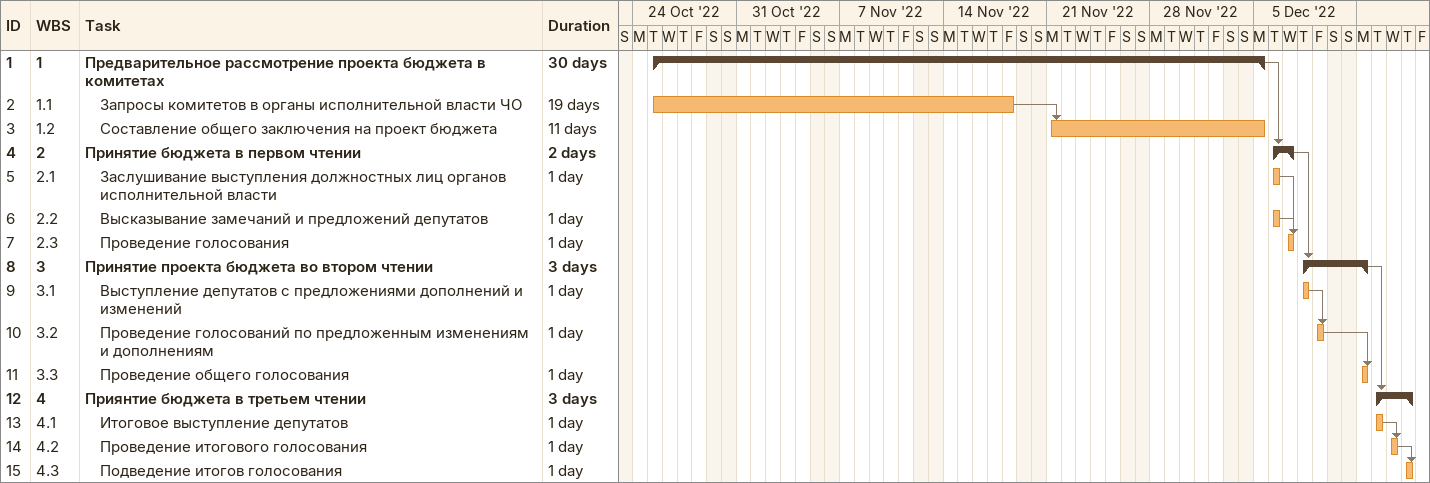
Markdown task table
| ID | WBS | Task | Duration | Start | Finish | Predecessors |
|---|---|---|---|---|---|---|
| 1 | 1 | **Предварительное рассмотрение проекта бюджета в комитетах** | 30d | 2022-10-25 | 2022-12-05 |  |
| 2 | 1.1 | Запросы комитетов в органы исполнительной власти ЧО | 19d | 2022-10-25 | 2022-11-18 |  |
| 3 | 1.2 | Составление общего заключения на проект бюджета | 11d | 2022-11-21 | 2022-12-05 | 2 |
| 4 | 2 | **Принятие бюджета в первом чтении** | 2d | 2022-12-06 | 2022-12-07 | 1 |
| 5 | 2.1 | Заслушивание выступления должностных лиц органов исполнительной власти | 1d | 2022-12-06 | 2022-12-06 |  |
| 6 | 2.2 | Высказывание замечаний и предложений депутатов | 1d | 2022-12-06 | 2022-12-06 |  |
| 7 | 2.3 | Проведение голосования | 1d | 2022-12-07 | 2022-12-07 | 5, 6 |
| 8 | 3 | **Принятие проекта бюджета во втором чтении** | 3d | 2022-12-08 | 2022-12-12 | 4 |
| 9 | 3.1 | Выступление депутатов с предложениями дополнений и изменений | 1d | 2022-12-08 | 2022-12-08 |  |
| 10 | 3.2 | Проведение голосований по предложенным изменениям и дополнениям | 1d | 2022-12-09 | 2022-12-09 | 9 |
| 11 | 3.3 | Проведение общего голосования | 1d | 2022-12-12 | 2022-12-12 | 10 |
| 12 | 4 | **Приянтие бюджета в третьем чтении** | 3d | 2022-12-13 | 2022-12-15 | 8 |
| 13 | 4.1 | Итоговое выступление депутатов | 1d | 2022-12-13 | 2022-12-13 |  |
| 14 | 4.2 | Проведение итогового голосования | 1d | 2022-12-14 | 2022-12-14 | 13 |
| 15 | 4.3 | Подведение итогов голосования | 1d | 2022-12-15 | 2022-12-15 | 14 |
